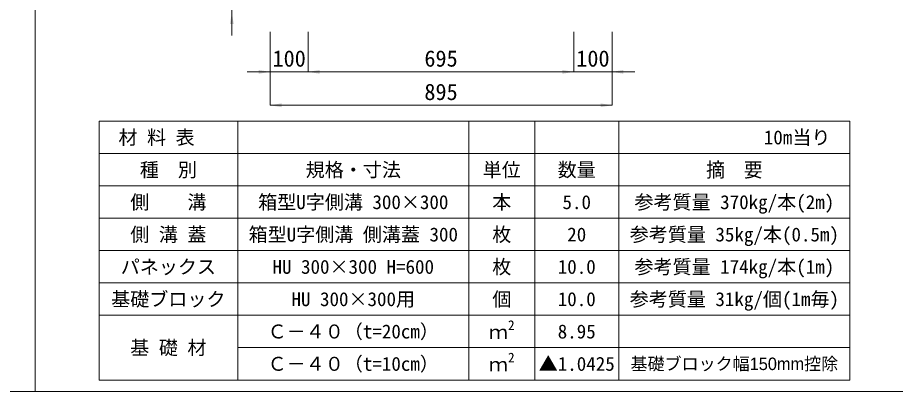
# Model space of a CAD drawing. Units: millimetres at full size. Extents: x 173025 to 194922, y 53822 to 64534.
# Drawn here: x 187976 to 190274, y 61441 to 62421 of the extents above; entities that cross this region are included whole.
import ezdxf
from ezdxf.enums import TextEntityAlignment as Align

# ---------------------------------------------------------------- set-up
doc = ezdxf.new("R2010")
doc.units = ezdxf.units.MM
doc.header["$LTSCALE"] = 20
for name, color, linetype, lineweight in [('Defpoints_3', 8, 'Continuous', 0), ('図枠', 5, 'Continuous', 13), ('寸法・材料表', 7, 'Continuous', 13), ('寸法線', 7, 'Continuous', 13)]:
    doc.layers.add(name, color=color, linetype=linetype, lineweight=lineweight)
doc.styles.add('ＭＳ ゴシック', font='')
doc.styles.add('ＭＳ Ｐゴシック', font='')
doc.styles.get('ＭＳ ゴシック').set_extended_font_data('MS Gothic')
doc.styles.get('ＭＳ Ｐゴシック').set_extended_font_data('MS PGothic')

# ---------------------------------------------------------------- blocks, each defined once
blk = doc.blocks.new('filled_arrow')
at = {"color": 0, "linetype": 'Continuous', "lineweight": -2}
blk.add_solid([(7.5, 1.25), (0, 0), (7.5, -1.25)], dxfattribs=at)

msp = doc.modelspace()

# ---------------------------------------------------------------- linework, layer by layer
at = {"layer": 'Defpoints_3'}
for p, q in [((188189.27, 62149.35), (190154.58, 62149.35)), ((188189.27, 62149.35), (188189.27, 62064.17)), ((188552.27, 62149.35), (188552.27, 62064.17)), ((189157.27, 62149.35), (189157.27, 62064.17)), ((189329.58, 62149.35), (189329.58, 62064.17)), ((189549.58, 62149.35), (189549.58, 62064.17)), ((190154.58, 62149.35), (190154.58, 62064.17))]:
    msp.add_line(p, q, dxfattribs=at)
at = {"layer": '図枠'}
for p, q in [((188021.93, 64341.27), (188021.93, 61441.27)), ((179921.93, 61441.27), (194921.93, 61441.27))]:
    msp.add_line(p, q, dxfattribs=at)
at = {"layer": '寸法・材料表'}
for p, q in [((188189.27, 62064.17), (190154.58, 62064.17)), ((188189.27, 62064.17), (188189.27, 61471.27)), ((188552.27, 62064.17), (188552.27, 61471.27)), ((189157.27, 62064.17), (189157.27, 61471.27)), ((189329.58, 62064.17), (189329.58, 61471.27)), ((189549.58, 62064.17), (189549.58, 61471.27)), ((190154.58, 62064.17), (190154.58, 61471.27)), ((188189.27, 61979.47), (190154.58, 61979.47)), ((188189.27, 61894.77), (190154.58, 61894.77)), ((188189.27, 61810.07), (190154.58, 61810.07)), ((188189.27, 61725.37), (190154.58, 61725.37)), ((188189.27, 61640.67), (190154.58, 61640.67)), ((188552.27, 61555.97), (190154.58, 61555.97)), ((188189.27, 61471.27), (190154.58, 61471.27))]:
    msp.add_line(p, q, dxfattribs=at)
at = {"layer": '寸法線'}
for p, q in [((188536.9, 62373.31), (188536.9, 62593.31)), ((188636.93, 62383.31), (188636.93, 62278.37)), ((188636.93, 62383.31), (188636.93, 62190.87)), ((188736.93, 62383.31), (188736.93, 62278.37)), ((188736.93, 62383.31), (188736.93, 62278.37)), ((189431.93, 62383.31), (189431.93, 62278.37)), ((189431.93, 62383.31), (189431.93, 62278.37)), ((189531.93, 62383.31), (189531.93, 62278.37)), ((189531.93, 62383.31), (189531.93, 62190.87)), ((188576.93, 62278.37), (188796.93, 62278.37)), ((188736.93, 62278.37), (189431.93, 62278.37)), ((189371.93, 62278.37), (189591.93, 62278.37)), ((189531.93, 62190.87), (188636.93, 62190.87))]:
    msp.add_line(p, q, dxfattribs=at)

# ---------------------------------------------------------------- block references
at = {"layer": '寸法線', "xscale": 4, "yscale": 4}
for p, rotation in [((188536.9, 62433.31), 270), ((188636.93, 62278.37), 180), ((189431.93, 62278.37), 180), ((189431.93, 62278.37), 180), ((189531.93, 62190.87), 180)]:
    msp.add_blockref('filled_arrow', p, dxfattribs=dict(at, rotation=rotation))
for p in [(188736.93, 62278.37), (188736.93, 62278.37), (189531.93, 62278.37), (188636.93, 62190.87)]:
    msp.add_blockref('filled_arrow', p, dxfattribs=at)

# ---------------------------------------------------------------- texts
at = {"layer": '寸法・材料表', "style": 'ＭＳ ゴシック'}
msp.add_text('\u3000材 料 表', height=36.55, dxfattribs=at).set_placement((188190.44, 62106.76), align=Align.MIDDLE_LEFT)
msp.add_text('10m当り\u3000', height=36.55, dxfattribs=at).set_placement((190153.42, 62106.76), align=Align.MIDDLE_RIGHT)
at = {"layer": '寸法・材料表'}
for s, height, style, p in [('種\u3000別', 36.55, 'ＭＳ ゴシック', (188370.77, 62021.82)), ('規格・寸法', 36.55, 'ＭＳ ゴシック', (188854.77, 62021.82)), ('単位', 36.55, 'ＭＳ ゴシック', (189243.43, 62021.82)), ('数量', 36.55, 'ＭＳ ゴシック', (189439.58, 62021.82)), ('側\u3000\u3000溝', 36.55, 'ＭＳ ゴシック', (188370.77, 61937.12)), ('箱型U字側溝 300×300', 36.55, 'ＭＳ ゴシック', (188854.77, 61937.12)), ('本', 36.55, 'ＭＳ ゴシック', (189243.43, 61937.12)), ('5.0', 36.55, 'ＭＳ ゴシック', (189439.58, 61937.12)), ('参考質量 370kg/本(2m)', 36.55, 'ＭＳ ゴシック', (189852.08, 61937.12)), ('側 溝 蓋', 36.55, 'ＭＳ ゴシック', (188370.77, 61852.42)), ('箱型U字側溝 側溝蓋 300', 36.55, 'ＭＳ ゴシック', (188854.77, 61852.42)), ('枚', 36.55, 'ＭＳ ゴシック', (189243.43, 61852.42)), ('参考質量 35kg/本(0.5m)', 36.55, 'ＭＳ ゴシック', (189852.08, 61852.42)), ('20', 36.55, 'ＭＳ ゴシック', (189439.58, 61852.42)), ('パネックス', 36.55, 'ＭＳ ゴシック', (188370.77, 61767.72)), ('HU 300×300 H=600', 36.55, 'ＭＳ ゴシック', (188854.77, 61767.72)), ('枚', 36.55, 'ＭＳ ゴシック', (189243.43, 61767.72)), ('10.0', 36.55, 'ＭＳ ゴシック', (189439.58, 61767.72)), ('参考質量 174kg/本(1m)', 36.55, 'ＭＳ ゴシック', (189852.08, 61767.72)), ('基礎ブロック', 36.55, 'ＭＳ ゴシック', (188370.77, 61683.02)), ('HU 300×300用', 36.55, 'ＭＳ ゴシック', (188854.77, 61683.02)), ('個', 36.55, 'ＭＳ ゴシック', (189243.43, 61683.02)), ('10.0', 36.55, 'ＭＳ ゴシック', (189439.58, 61683.02)), ('参考質量 31kg/個(1m毎)', 36.55, 'ＭＳ ゴシック', (189852.08, 61683.02)), ('Ｃ－４０（t=20cm）', 36.55, 'ＭＳ ゴシック', (188854.77, 61598.32)), ('8.95', 36.55, 'ＭＳ ゴシック', (189439.58, 61598.32)), ('基 礎 材', 36.55, 'ＭＳ ゴシック', (188370.77, 61555.97)), ('Ｃ－４０（t=10cm）', 36.55, 'ＭＳ ゴシック', (188854.77, 61513.62)), ('▲1.0425', 36.55, 'ＭＳ ゴシック', (189439.58, 61513.62)), ('基礎ブロック幅150mm控除', 32.66, 'ＭＳ Ｐゴシック', (189852.08, 61513.62))]:
    msp.add_text(s, height=height, dxfattribs=dict(at, style=style)).set_placement(p, align=Align.MIDDLE_CENTER)
at = {"layer": '寸法・材料表', "style": 'ＭＳ Ｐゴシック', "width": 0.95}
msp.add_text('摘\u3000要', height=38.1, dxfattribs=at).set_placement((189852.08, 62021.82), align=Align.MIDDLE_CENTER)
at = {"layer": '寸法・材料表', "style": 'ＭＳ ゴシック'}
for s, height, p in [('2', 25.59, (189259.63, 61594.34)), ('ｍ', 36.55, (189209.77, 61567.39)), ('2', 25.59, (189259.63, 61509.64)), ('ｍ', 36.55, (189209.77, 61482.69))]:
    msp.add_text(s, height=height, dxfattribs=at).set_placement(p, align=Align.BOTTOM_LEFT)
at = {"layer": '寸法線', "style": 'ＭＳ ゴシック'}
for s, p in [('100', (188686.93, 62313.37)), ('695', (189084.43, 62313.37)), ('100', (189481.93, 62313.37)), ('895', (189084.43, 62225.87))]:
    msp.add_text(s, height=42.72, dxfattribs=at).set_placement(p, align=Align.MIDDLE_CENTER)

doc.saveas('drawing.dxf')
